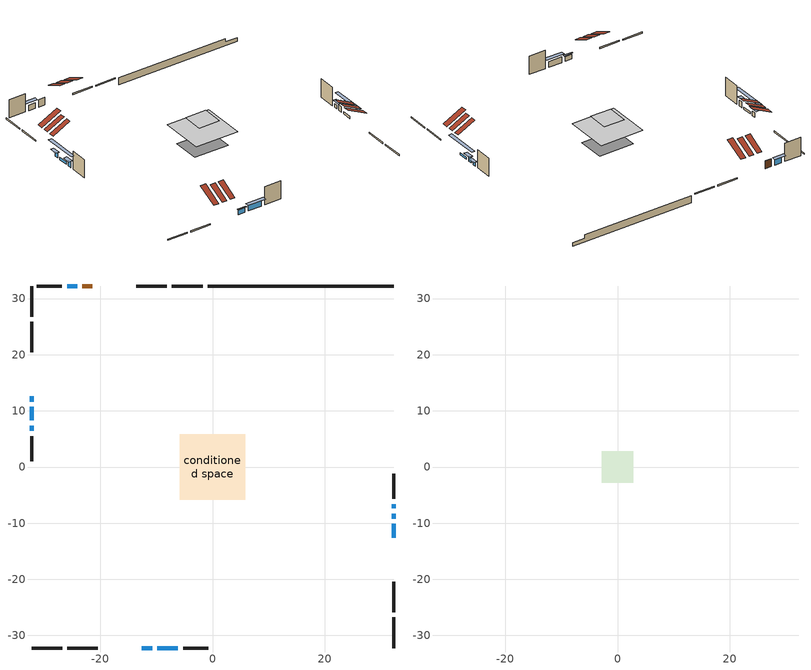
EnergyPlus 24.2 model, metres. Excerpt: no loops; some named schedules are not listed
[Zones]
conditioned space
 floor adiabatic (AdiabaticFloorConstruction): -5.8,-5.8 -5.8,5.8 5.8,5.8 5.8,-5.8 z3.36
 floor foundation (Slab1 construction): -4.68,-3.59 -4.68,3.59 4.68,3.59 4.68,-3.59 z-0.99
 wall outside (RimJoist1 construction): -1.76,32.24 -7.22,32.24 / -32.24,-32.24 -26.78,-32.24 / -32.24,32.24 -32.24,26.78 / 32.24,-32.24 32.24,-26.78 z0.92:1.22
 wall outside (RimJoist2 construction): -8.15,32.24 -13.61,32.24 / -25.85,-32.24 -20.4,-32.24 / -32.24,25.85 -32.24,20.4 / 32.24,-25.85 32.24,-20.4 z0.92:1.22
 wall outside (AdiabaticWallConstruction 1): -21.43,32.24 -23.16,32.24 z0.92:2.95
 wall outside (AdiabaticWallConstruction): -32.24,12.57 -32.24,11.66 / -12.57,-32.24 -10.74,-32.24 z0.92:2.14; 32.24,-12.57 32.24,-10.13 / -32.24,10.73 -32.24,8.29 z0.92:1.53; 32.24,-9.21 32.24,-8.29 / -32.24,7.36 -32.24,6.45 z0.92:2.45; 32.24,-7.36 32.24,-6.6 z0.92:1.84; -24.08,32.24 -25.91,32.24 / -9.82,-32.24 -6.16,-32.24 z0.92:2.44
 wall outside (Wall1 construction): -26.84,32.24 -31.31,32.24 / -5.23,-32.24 -0.76,-32.24 / -32.24,5.52 -32.24,1.05 / 32.24,-5.67 32.24,-1.2 z0.92:5.8
 wall foundation (FoundationWall1 construction): -0.83,32.24,-0.99 -0.83,32.24,0.92 28.93,32.24,0.92 28.93,32.24,0.02 32.24,32.24,0.02 32.24,32.24,-0.99
 window (WindowConstruction): -32.24,12.57 -32.24,11.66 z0.92:2.14
 window (WindowConstruction 7): 32.24,-12.57 32.24,-10.14 z0.92:1.53
 window (WindowConstruction 8): -32.24,10.73 -32.24,8.29 z0.92:1.53
 window (WindowConstruction 1): -12.57,-32.24 -10.74,-32.24 z0.92:2.14
 window (WindowConstruction 2): 32.24,-9.21 32.24,-8.29 z0.92:2.44
 window (WindowConstruction 3): 32.24,-7.36 32.24,-6.6 z0.92:1.83
 window (WindowConstruction 4): -24.08,32.24 -25.91,32.24 z0.92:2.44
 window (WindowConstruction 5): -32.24,7.36 -32.24,6.45 z0.92:2.44
 window (WindowConstruction 6): -9.82,-32.24 -6.16,-32.24 z0.92:2.44
 door (Door): -21.43,32.24 -23.15,32.24 z0.92:2.95
 ceiling adiabatic (AdiabaticFloorConstruction): 5.8,-5.8 5.8,5.8 -5.8,5.8 -5.8,-5.8 z3.36
 roof outside (Roof2 construction): -18.25,32.24,5.8 -18.25,27.53,8.15 -16.94,27.53,8.15 -16.94,32.24,5.8; -15.75,-32.24,5.8 -15.75,-27.53,8.15 -17.06,-27.53,8.15 -17.06,-32.24,5.8; -32.24,15.75,5.8 -27.53,15.75,8.15 -27.53,17.06,8.15 -32.24,17.06,5.8; 32.24,-15.75,5.8 27.53,-15.75,8.15 27.53,-17.06,8.15 32.24,-17.06,5.8
 roof outside (Roof3 construction): -20.5,32.24,5.8 -20.5,27.53,8.15 -19.18,27.53,8.15 -19.18,32.24,5.8; -13.5,-32.24,5.8 -13.5,-27.53,8.15 -14.82,-27.53,8.15 -14.82,-32.24,5.8; -32.24,13.5,5.8 -27.53,13.5,8.15 -27.53,14.82,8.15 -32.24,14.82,5.8; 32.24,-13.5,5.8 27.53,-13.5,8.15 27.53,-14.82,8.15 32.24,-14.82,5.8
attic - vented
 floor to conditioned space (Floor1 construction Reversed): -2.79,-2.79 -2.79,2.79 2.79,2.79 2.79,-2.79 z5.8
 roof outside (Roof1 construction): -16.01,32.24,5.8 -16.01,26.97,8.43 -14.53,26.97,8.43 -14.53,32.24,5.8; -17.99,-32.24,5.8 -17.99,-26.97,8.43 -19.47,-26.97,8.43 -19.47,-32.24,5.8; -32.24,17.99,5.8 -26.97,17.99,8.43 -26.97,19.47,8.43 -32.24,19.47,5.8; 32.24,-17.99,5.8 26.97,-17.99,8.43 26.97,-19.47,8.43 32.24,-19.47,5.8
shading: -32.24,11.05 -32.24,13.18 -33.15,13.18 -33.15,11.05 z2.75; 32.24,-6.79 32.24,-15.92 33.15,-15.92 33.15,-6.79 z4.88; -32.24,4.94 -32.24,14.08 -33.15,14.08 -33.15,4.94 z4.88; -10.45,-32.24 -12.87,-32.24 -12.87,-32.54 -10.45,-32.54 z2.44; 32.24,-7.68 32.24,-9.82 33.15,-9.82 33.15,-7.68 z3.05; 32.24,-5.99 32.24,-7.97 33.15,-7.97 33.15,-5.99 z2.44; -26.52,32.24 -23.47,32.24 -23.47,33.15 -26.52,33.15 z3.05; -32.24,5.84 -32.24,7.97 -33.15,7.97 -33.15,5.84 z3.05; -5.55,-32.24 -10.43,-32.24 -10.43,-33.15 -5.55,-33.15 z3.05
[Building]
Building 1: Terrain=Suburbs
[Site:Location]
Quebec Intl AP_QC: Latitude {deg}=46.8; Longitude {deg}=-71.38; Time Zone {hr}=-5; Elevation {m}=74; Keep Site Location Information=Yes
[Site:GroundTemperature:Shallow]
0.0108218, -2.24938, -2.43038, -1.3578, 2.94801, 7.23376, 10.9493, 13.303, 13.5029, 11.5886, 7.96783, 3.81355
[Site:WaterMainsTemperature]
Calculation Method=Schedule; Temperature Schedule=mains temperature schedule
[Material] Roughness=Rough; Thermal Absorptance=0.9
Name | Thickness {m} | Conductivity {W/m-K} | Density {kg/m3} | Specific Heat {J/kg-K} | Solar Absorptance | Visible Absorptance
asphalt or fiberglass shingles | 0.00635 | 0.162714 | 1121.4 | 1465.45 | 0.4 | 0.4
ceiling loosefill ins | 0.169333 | 0.0480833 | 16.02 | 1046.75 | 0.7 | 0.7
ceiling stud and cavity | 0.1397 | 0.0758482 | 65.682 | 1177.47 | 0.7 | 0.7
concrete 4.0 in. | 0.1016 | 1.803125 | 2242.8 | 837.4 | 0.7 | 0.7
concrete 8.0 in. | 0.2032 | 1.803125 | 2242.8 | 837.4 | 0.7 | 0.7
door material | 0.04445 | 0.0451087 | 512.64 | 1214.23 | 0.7 | 0.7
exterior vertical ins | 0.00463693 | 0.029427 | 32.04 | 1214.23 | 0.7 | 0.7
floor covering | 0.0127 | 0.0433444 | 54.468 | 1339.84 | 0.6 | 0.6
floor rigid ins; wall rigid ins | 0.512978 | 0.029427 | 32.04 | 1214.23 | 0.7 | 0.7
floor stud and cavity | 0.1397 | 1.75129 | 37.0049 | 1207.88 | 0.7 | 0.7
furniture material conditioned space 1 | 0.1524 | 0.115458 | 640.8 | 1214.23 | 0.6 | 0.6
gypsum board | 0.0127 | 0.160291 | 801 | 837.4 | 0.6 | 0.6
gypsum board 1 | 0.0127 | 0.160291 | 801 | 837.4 | 0.7 | 0.7
osb sheathing 0.5 in. | 0.0127 | 0.115458 | 512.64 | 1214.23 | 0.7 | 0.7
osb sheathing 0.75 in. | 0.01905 | 0.115458 | 512.64 | 1214.23 | 0.7 | 0.7
osb sheathing 2.0 in. | 0.0508 | 0.115458 | 512.64 | 1214.23 | 0.7 | 0.7
rim joist rigid ins; roof rigid ins | 0.051816 | 0.029427 | 32.04 | 1214.23 | 0.7 | 0.7
rim joist stud and cavity | 0.0508 | 0.0630491 | 125.044 | 1163.47 | 0.6 | 0.6
rim joist stud and cavity 1 | 0.0508 | 0.0813639 | 125.044 | 1163.47 | 0.6 | 0.6
roof stud and cavity | 0.2032 | 0.145685 | 78.34581 | 1123.46 | 0.7 | 0.7
roof stud and cavity 1 | 0.0889 | 3.51684 | 78.34581 | 1123.46 | 0.7 | 0.7
wall stud and cavity | 0.1397 | 0.0769528 | 139.0536 | 1170.24 | 0.7 | 0.7
wall stud and cavity 1 | 0.0889 | 0.380278 | 52.3479 | 1209.89 | 0.7 | 0.7
wall stud and cavity 2 | 0.0889 | 0.391764 | 83.0341 | 1211.67 | 0.7 | 0.7
wood siding | 0.0254 | 0.102417 | 544.68 | 1172.36 | 0.4 | 0.4
wood siding 1; wood siding 2; wood siding 3 | 0.0254 | 0.102417 | 544.68 | 1172.36 | 0.7 | 0.7
[WindowMaterial:SimpleGlazingSystem]
Name | U-Factor {W/m2-K} | Solar Heat Gain Coefficient
WindowMaterial | 4.31755 | 0.67
WindowMaterial 1 | 4.196042 | 0.68
WindowMaterial 2 | 4.681511 | 0.65
WindowMaterial 3 | 3.01842 | 0.5
[Construction]
AdiabaticFloorConstruction: floor stud and cavity, floor rigid ins, osb sheathing 0.75 in., floor covering
AdiabaticWallConstruction: wood siding 2, wall rigid ins, wall stud and cavity 1, gypsum board
AdiabaticWallConstruction 1: wood siding 3, wall rigid ins, wall stud and cavity 1, gypsum board
Door: door material
Floor1 construction Reversed: gypsum board, ceiling stud and cavity, ceiling loosefill ins
FoundationWall1 construction: concrete 8.0 in., gypsum board 1
furniture construction conditioned space 1: furniture material conditioned space 1
PartitionWallConstruction: gypsum board, wall stud and cavity 2, gypsum board
RimJoist1 construction: wood siding 1, osb sheathing 2.0 in., rim joist stud and cavity
RimJoist2 construction: wood siding 1, rim joist rigid ins, osb sheathing 2.0 in., rim joist stud and cavity 1
Roof1 construction: asphalt or fiberglass shingles
Roof2 construction: asphalt or fiberglass shingles, roof rigid ins, osb sheathing 0.75 in., roof stud and cavity, gypsum board
Roof3 construction: asphalt or fiberglass shingles, osb sheathing 0.5 in., roof stud and cavity 1, gypsum board
Slab1 construction: concrete 4.0 in.
Wall1 construction: wood siding, osb sheathing 0.5 in., wall stud and cavity, gypsum board
WindowConstruction; WindowConstruction 1: WindowMaterial
WindowConstruction 2; WindowConstruction 4; WindowConstruction 5; WindowConstruction 6: WindowMaterial 1
WindowConstruction 3: WindowMaterial 2
WindowConstruction 7; WindowConstruction 8: WindowMaterial 3
[Zone] Multiplier=1; Part of Total Floor Area=Yes
Name | Volume {m3}
attic - vented | 12.8836
conditioned space | 432.4
[Space]
Name | Zone | Volume {m3}
attic - vented 1 | attic - vented | 12.8836
conditioned space 1 | conditioned space | 432.4
[ZoneInfiltration:EffectiveLeakageArea]
infil attic - vented 1: Zone or Space=attic - vented 1; Schedule=Always On Discrete; Effective Air Leakage Area {cm2}=1145.72; Stack Coefficient=0.000183171; Wind Coefficient=9.14426e-06
[ZoneMixing]
whole house fan mix: Zone or Space=attic - vented; Schedule=Always On Continuous; Design Flow Rate Calculation Method=Flow/Zone; Design Flow Rate {m3/s}=0; Source Zone or Space=conditioned space
[SurfaceProperty:ExposedFoundationPerimeter]
Slab1: Exposed Perimeter Calculation Method=TotalExposedPerimeter; Total Exposed Perimeter {m}=33.072
[InternalMass] Zone or ZoneList=conditioned space; Space or SpaceList=conditioned space 1
Name | Construction | Surface Area {m2}
furniture mass conditioned space 1 | furniture construction conditioned space 1 | 80.5997
partition wall mass | PartitionWallConstruction | 201.499
[Lights]
interior lighting: Zone or ZoneList or Space or SpaceList=conditioned space 1; Schedule=interior lighting schedule; Design Level Calculation Method=LightingLevel; Lighting Level {W}=343.2; Return Air Fraction=0; Fraction Radiant=0.6; Fraction Visible=0.2; Fraction Replaceable=1
[People]
occupants: Zone or ZoneList or Space or SpaceList=conditioned space 1; Number of People Schedule=occupants schedule; Number of People Calculation Method=People; Number of People=3; Fraction Radiant=0.314171; Sensible Heat Fraction=0.56303; Activity Level Schedule=occupants activity schedule; Carbon Dioxide Generation Rate {m3/s-W}=0; Enable ASHRAE 55 Comfort Warnings=No; Mean Radiant Temperature Calculation Type=EnclosureAveraged
[ElectricEquipment] Zone or ZoneList or Space or SpaceList=conditioned space 1; Design Level Calculation Method=EquipmentLevel
Name | Schedule | Design Level {W} | Fraction Latent | Fraction Radiant | Fraction Lost
clothes dryer | clothes dryer schedule | 140.772 | 0.015 | 0.081 | 0.85
clothes washer | clothes washer schedule | 32.1985 | 0.03 | 0.162 | 0.7
cooking range | cooking range schedule | 215.147 | 0.08 | 0.432 | 0.2
dishwasher | dishwasher schedule | 66.8632 | 0.3 | 0.18 | 0.4
fridge | fridge schedule | 72.9452 | 0 | 0.6 | 0
mech vent bath fan 0 | mech vent bath fan 0 schedule | 50.2 | 0 | 0 | 1
mech vent house fan | mech vent house fan schedule | 0 | 0 | 0 | 1
mech vent house fan cfis | mech vent house fan cfis schedule | 0 | 0 | 0 | 0
mech vent range fan 0 | mech vent range fan 0 schedule | 57 | 0 | 0 | 1
misc plug loads | misc plug loads schedule | 494.7 | 0.045 | 0.513 | 0.1
whole house fan | Always On Discrete | 0 | 0 | 0 | 1
[OtherEquipment] Zone or ZoneList or Space or SpaceList=conditioned space 1; Design Level Calculation Method=EquipmentLevel
Name | Fuel Type | Schedule | Design Level {W} | Fraction Latent | Fraction Radiant | Fraction Lost
clothes dryer 1 | Electricity | clothes dryer schedule | 0 | 0.015 | 0.081 | 0.85
cooking range 1 | Electricity | cooking range schedule | 0 | 0.08 | 0.432 | 0.2
general water use latent | None | general water use schedule | 62.594 | 1 | 0 | 0
general water use sensible | None | general water use schedule | -61.6891 | 0 | 0.6 | 0
mech vent house fan latent load | None | Always On Discrete | 0 | 1 | 0 | 0
mech vent house fan sensible load | None | Always On Discrete | 0 | 0 | 0 | 0
water heater energy adjustment1 | Electricity | Always On Discrete | 0.01 | 0 | 0 | 1
[ZoneInfiltration:DesignFlowRate] Zone or ZoneList or Space or SpaceList=conditioned space 1; Schedule=Always On Discrete; Design Flow Rate Calculation Method=Flow/Zone; Design Flow Rate {m3/s}=0
infil flow; natural vent flow; whole house fan flow
[AvailabilityManager:Scheduled]
furnace airloop Availability Manager: Schedule=Always On Discrete
[Foundation:Kiva]
Foundation Kiva 1: Initial Indoor Air Temperature {C}=18; Wall Height Above Grade {m}=0.920008; Wall Depth Below Slab {m}=0.2032; Custom Block Material Name 1=exterior vertical ins; Custom Block Depth 1 {m}=1.91; Custom Block X Position 1 {m}=0.2159; Custom Block Z Position 1 {m}=0
[Foundation:Kiva:Settings]
Soil Conductivity {W/m-K}=0.849921; Soil Density {kg/m3}=1842.3; Soil Specific Heat {J/kg-K}=418.7; Ground Solar Absorptivity=0.9; Ground Thermal Absorptivity=0.9; Ground Surface Roughness {m}=0.03; Far-Field Width {m}=40; Deep-Ground Boundary Condition=ZeroFlux; Deep-Ground Depth {m}=40; Minimum Cell Dimension {m}=0.2; Maximum Cell Growth Coefficient=3; Simulation Timestep=Timestep
[Exterior:Lights]
exterior lighting: Schedule=exterior lighting schedule; Design Level {W}=75.6
[EnergyManagementSystem:GlobalVariable]
furnace_airloop_Fan_RTF
infil_program_Qfan
infil_program_Qinf
natural_vent_program_Qnv
natural_vent_program_Qwhf
[EnergyManagementSystem:Sensor]
Name | Output:Variable or Output:Meter Index Key | Output:Variable or Output:Meter
airflow_gain | infil flow | Infiltration Sensible Heat Gain Energy
airflow_gain_1 | natural vent flow | Infiltration Sensible Heat Gain Energy
airflow_gain_2 | whole house fan flow | Infiltration Sensible Heat Gain Energy
airflow_loss | infil flow | Infiltration Sensible Heat Loss Energy
airflow_loss_1 | natural vent flow | Infiltration Sensible Heat Loss Energy
airflow_loss_2 | whole house fan flow | Infiltration Sensible Heat Loss Energy
clg_load_cond |  | Cooling:EnergyTransfer:Zone:CONDITIONED SPACE
clg_sp_s; clg_sp_s_1 | cooling setpoint | Schedule Value
clothes_dryer_exhaust_0_sch_s | clothes dryer exhaust 0 schedule | Schedule Value
cool_season | cooling season schedule | Schedule Value
htg_load_cond |  | Heating:EnergyTransfer:Zone:CONDITIONED SPACE
htg_sp_s; htg_sp_s_1 | heating setpoint | Schedule Value
ig_ee_conv | clothes dryer | Electric Equipment Convective Heating Energy
ig_ee_conv_2 | cooking range | Electric Equipment Convective Heating Energy
ig_ee_conv_4 | fridge | Electric Equipment Convective Heating Energy
ig_ee_conv_5 | misc plug loads | Electric Equipment Convective Heating Energy
ig_ee_conv_6 | whole house fan | Electric Equipment Convective Heating Energy
ig_ee_rad | clothes dryer | Electric Equipment Radiant Heating Energy
ig_ee_rad_2 | cooking range | Electric Equipment Radiant Heating Energy
ig_ee_rad_4 | fridge | Electric Equipment Radiant Heating Energy
ig_ee_rad_5 | misc plug loads | Electric Equipment Radiant Heating Energy
ig_ee_rad_6 | whole house fan | Electric Equipment Radiant Heating Energy
ig_lgt_conv | interior lighting | Lights Convective Heating Energy
ig_lgt_rad | interior lighting | Lights Radiant Heating Energy
ig_lgt_vis | interior lighting | Lights Visible Radiation Heating Energy
ig_oe_conv | clothes dryer 1 | Other Equipment Convective Heating Energy
ig_oe_conv_1 | cooking range 1 | Other Equipment Convective Heating Energy
ig_oe_conv_2 | general water use latent | Other Equipment Convective Heating Energy
ig_oe_conv_3 | general water use sensible | Other Equipment Convective Heating Energy
ig_oe_conv_4 | water heater energy adjustment1 | Other Equipment Convective Heating Energy
ig_oe_rad | clothes dryer 1 | Other Equipment Radiant Heating Energy
ig_oe_rad_1 | cooking range 1 | Other Equipment Radiant Heating Energy
ig_oe_rad_2 | general water use latent | Other Equipment Radiant Heating Energy
ig_oe_rad_3 | general water use sensible | Other Equipment Radiant Heating Energy
ig_oe_rad_4 | water heater energy adjustment1 | Other Equipment Radiant Heating Energy
ig_ppl_conv | occupants | People Convective Heating Energy
ig_ppl_rad | occupants | People Radiant Heating Energy
im_conv | furniture mass conditioned space 1 | Surface Inside Face Convection Heat Gain Energy
im_conv_1 | partition wall mass | Surface Inside Face Convection Heat Gain Energy
im_ig | furniture mass conditioned space 1 | Surface Inside Face Internal Gains Radiation Heat Gain Energy
im_ig_1 | partition wall mass | Surface Inside Face Internal Gains Radiation Heat Gain Energy
im_lgt | furniture mass conditioned space 1 | Surface Inside Face Lights Radiation Heat Gain Energy
im_lgt_1 | partition wall mass | Surface Inside Face Lights Radiation Heat Gain Energy
im_sol | furniture mass conditioned space 1 | Surface Inside Face Solar Radiation Heat Gain Energy
im_sol_1 | partition wall mass | Surface Inside Face Solar Radiation Heat Gain Energy
im_surf | furniture mass conditioned space 1 | Surface Inside Face Net Surface Thermal Radiation Heat Gain Energy
im_surf_1 | partition wall mass | Surface Inside Face Net Surface Thermal Radiation Heat Gain Energy
mech_vent_bath_fan_0_sch_s | mech vent bath fan 0 schedule | Schedule Value
mech_vent_range_fan_0_sch_s | mech vent range fan 0 schedule | Schedule Value
mv_conv | mech vent bath fan 0 | Electric Equipment Convective Heating Energy
mv_conv_1 | mech vent house fan | Electric Equipment Convective Heating Energy
mv_conv_2 | mech vent house fan cfis | Electric Equipment Convective Heating Energy
mv_conv_3 | mech vent range fan 0 | Electric Equipment Convective Heating Energy
mv_conv_4 | mech vent house fan latent load | Other Equipment Convective Heating Energy
mv_conv_5 | mech vent house fan sensible load | Other Equipment Convective Heating Energy
mv_rad | mech vent bath fan 0 | Electric Equipment Radiant Heating Energy
mv_rad_1 | mech vent house fan | Electric Equipment Radiant Heating Energy
mv_rad_2 | mech vent house fan cfis | Electric Equipment Radiant Heating Energy
mv_rad_3 | mech vent range fan 0 | Electric Equipment Radiant Heating Energy
mv_rad_4 | mech vent house fan latent load | Other Equipment Radiant Heating Energy
mv_rad_5 | mech vent house fan sensible load | Other Equipment Radiant Heating Energy
natural_vent_s | natural vent schedule | Schedule Value
out_pb_s |  | Site Outdoor Air Barometric Pressure
out_wt_s |  | Site Outdoor Air Humidity Ratio
site_vw_s |  | Site Wind Speed
ss_back_out | Window1 | Surface Window Shortwave from Zone Back Out Window Heat Transfer Rate
ss_back_out_1 | Window13 | Surface Window Shortwave from Zone Back Out Window Heat Transfer Rate
ss_back_out_2 | Window15 | Surface Window Shortwave from Zone Back Out Window Heat Transfer Rate
ss_back_out_3 | Window2 | Surface Window Shortwave from Zone Back Out Window Heat Transfer Rate
ss_back_out_4 | Window4 | Surface Window Shortwave from Zone Back Out Window Heat Transfer Rate
ss_back_out_5 | Window5 | Surface Window Shortwave from Zone Back Out Window Heat Transfer Rate
ss_back_out_6 | Window6 | Surface Window Shortwave from Zone Back Out Window Heat Transfer Rate
ss_back_out_7 | Window8 | Surface Window Shortwave from Zone Back Out Window Heat Transfer Rate
ss_back_out_8 | Window9 | Surface Window Shortwave from Zone Back Out Window Heat Transfer Rate
ss_conv | Door1 | Surface Inside Face Convection Heat Gain Energy
ss_conv_1 | Window1 | Surface Inside Face Convection Heat Gain Energy
ss_conv_2 | Window13 | Surface Inside Face Convection Heat Gain Energy
ss_conv_3 | Window15 | Surface Inside Face Convection Heat Gain Energy
ss_conv_4 | Window2 | Surface Inside Face Convection Heat Gain Energy
ss_conv_5 | Window4 | Surface Inside Face Convection Heat Gain Energy
ss_conv_6 | Window5 | Surface Inside Face Convection Heat Gain Energy
ss_conv_7 | Window6 | Surface Inside Face Convection Heat Gain Energy
ss_conv_8 | Window8 | Surface Inside Face Convection Heat Gain Energy
ss_conv_9 | Window9 | Surface Inside Face Convection Heat Gain Energy
ss_ig | Door1 | Surface Inside Face Internal Gains Radiation Heat Gain Energy
ss_ig_1 | Window1 | Surface Inside Face Internal Gains Radiation Heat Gain Energy
ss_ig_2 | Window13 | Surface Inside Face Internal Gains Radiation Heat Gain Energy
ss_ig_3 | Window15 | Surface Inside Face Internal Gains Radiation Heat Gain Energy
ss_ig_4 | Window2 | Surface Inside Face Internal Gains Radiation Heat Gain Energy
ss_ig_5 | Window4 | Surface Inside Face Internal Gains Radiation Heat Gain Energy
ss_ig_6 | Window5 | Surface Inside Face Internal Gains Radiation Heat Gain Energy
ss_ig_7 | Window6 | Surface Inside Face Internal Gains Radiation Heat Gain Energy
ss_ig_8 | Window8 | Surface Inside Face Internal Gains Radiation Heat Gain Energy
ss_ig_9 | Window9 | Surface Inside Face Internal Gains Radiation Heat Gain Energy
ss_lgt | Door1 | Surface Inside Face Lights Radiation Heat Gain Energy
ss_sol | Door1 | Surface Inside Face Solar Radiation Heat Gain Energy
ss_surf | Door1 | Surface Inside Face Net Surface Thermal Radiation Heat Gain Energy
ss_surf_1 | Window1 | Surface Inside Face Net Surface Thermal Radiation Heat Gain Energy
ss_surf_2 | Window13 | Surface Inside Face Net Surface Thermal Radiation Heat Gain Energy
ss_surf_3 | Window15 | Surface Inside Face Net Surface Thermal Radiation Heat Gain Energy
ss_surf_4 | Window2 | Surface Inside Face Net Surface Thermal Radiation Heat Gain Energy
ss_surf_5 | Window4 | Surface Inside Face Net Surface Thermal Radiation Heat Gain Energy
ss_surf_6 | Window5 | Surface Inside Face Net Surface Thermal Radiation Heat Gain Energy
ss_surf_7 | Window6 | Surface Inside Face Net Surface Thermal Radiation Heat Gain Energy
ss_surf_8 | Window8 | Surface Inside Face Net Surface Thermal Radiation Heat Gain Energy
ss_surf_9 | Window9 | Surface Inside Face Net Surface Thermal Radiation Heat Gain Energy
ss_trans_in | Window1 | Surface Window Transmitted Solar Radiation Rate
ss_trans_in_1 | Window13 | Surface Window Transmitted Solar Radiation Rate
ss_trans_in_2 | Window15 | Surface Window Transmitted Solar Radiation Rate
ss_trans_in_3 | Window2 | Surface Window Transmitted Solar Radiation Rate
ss_trans_in_4 | Window4 | Surface Window Transmitted Solar Radiation Rate
ss_trans_in_5 | Window5 | Surface Window Transmitted Solar Radiation Rate
ss_trans_in_6 | Window6 | Surface Window Transmitted Solar Radiation Rate
ss_trans_in_7 | Window8 | Surface Window Transmitted Solar Radiation Rate
ss_trans_in_8 | Window9 | Surface Window Transmitted Solar Radiation Rate
ss_trans_out | Window1 | Surface Inside Face Initial Transmitted Diffuse Transmitted Out Window Solar Radiation Rate
ss_trans_out_1 | Window13 | Surface Inside Face Initial Transmitted Diffuse Transmitted Out Window Solar Radiation Rate
ss_trans_out_2 | Window15 | Surface Inside Face Initial Transmitted Diffuse Transmitted Out Window Solar Radiation Rate
ss_trans_out_3 | Window2 | Surface Inside Face Initial Transmitted Diffuse Transmitted Out Window Solar Radiation Rate
ss_trans_out_4 | Window4 | Surface Inside Face Initial Transmitted Diffuse Transmitted Out Window Solar Radiation Rate
ss_trans_out_5 | Window5 | Surface Inside Face Initial Transmitted Diffuse Transmitted Out Window Solar Radiation Rate
ss_trans_out_6 | Window6 | Surface Inside Face Initial Transmitted Diffuse Transmitted Out Window Solar Radiation Rate
ss_trans_out_7 | Window8 | Surface Inside Face Initial Transmitted Diffuse Transmitted Out Window Solar Radiation Rate
ss_trans_out_8 | Window9 | Surface Inside Face Initial Transmitted Diffuse Transmitted Out Window Solar Radiation Rate
s_conv | Floor1 | Surface Inside Face Convection Heat Gain Energy
s_conv_1 | FoundationWall1 | Surface Inside Face Convection Heat Gain Energy
s_conv_10 | RimJoist2:270 | Surface Inside Face Convection Heat Gain Energy
s_conv_11 | RimJoist2:90 | Surface Inside Face Convection Heat Gain Energy
s_conv_12 | Roof2:0 | Surface Inside Face Convection Heat Gain Energy
s_conv_13 | Roof2:180 | Surface Inside Face Convection Heat Gain Energy
s_conv_14 | Roof2:270 | Surface Inside Face Convection Heat Gain Energy
s_conv_15 | Roof2:90 | Surface Inside Face Convection Heat Gain Energy
s_conv_16 | Roof3:0 | Surface Inside Face Convection Heat Gain Energy
s_conv_17 | Roof3:180 | Surface Inside Face Convection Heat Gain Energy
s_conv_18 | Roof3:270 | Surface Inside Face Convection Heat Gain Energy
s_conv_19 | Roof3:90 | Surface Inside Face Convection Heat Gain Energy
s_conv_2 | inferred conditioned ceiling | Surface Inside Face Convection Heat Gain Energy
s_conv_20 | Slab1 | Surface Inside Face Convection Heat Gain Energy
s_conv_21 | Wall1:0 | Surface Inside Face Convection Heat Gain Energy
s_conv_22 | Wall1:180 | Surface Inside Face Convection Heat Gain Energy
s_conv_23 | Wall1:270 | Surface Inside Face Convection Heat Gain Energy
s_conv_24 | Wall1:90 | Surface Inside Face Convection Heat Gain Energy
s_conv_3 | inferred conditioned floor | Surface Inside Face Convection Heat Gain Energy
s_conv_4 | RimJoist1:0 | Surface Inside Face Convection Heat Gain Energy
s_conv_5 | RimJoist1:180 | Surface Inside Face Convection Heat Gain Energy
s_conv_6 | RimJoist1:270 | Surface Inside Face Convection Heat Gain Energy
s_conv_7 | RimJoist1:90 | Surface Inside Face Convection Heat Gain Energy
s_conv_8 | RimJoist2:0 | Surface Inside Face Convection Heat Gain Energy
s_conv_9 | RimJoist2:180 | Surface Inside Face Convection Heat Gain Energy
s_ig | Floor1 | Surface Inside Face Internal Gains Radiation Heat Gain Energy
s_ig_1 | FoundationWall1 | Surface Inside Face Internal Gains Radiation Heat Gain Energy
